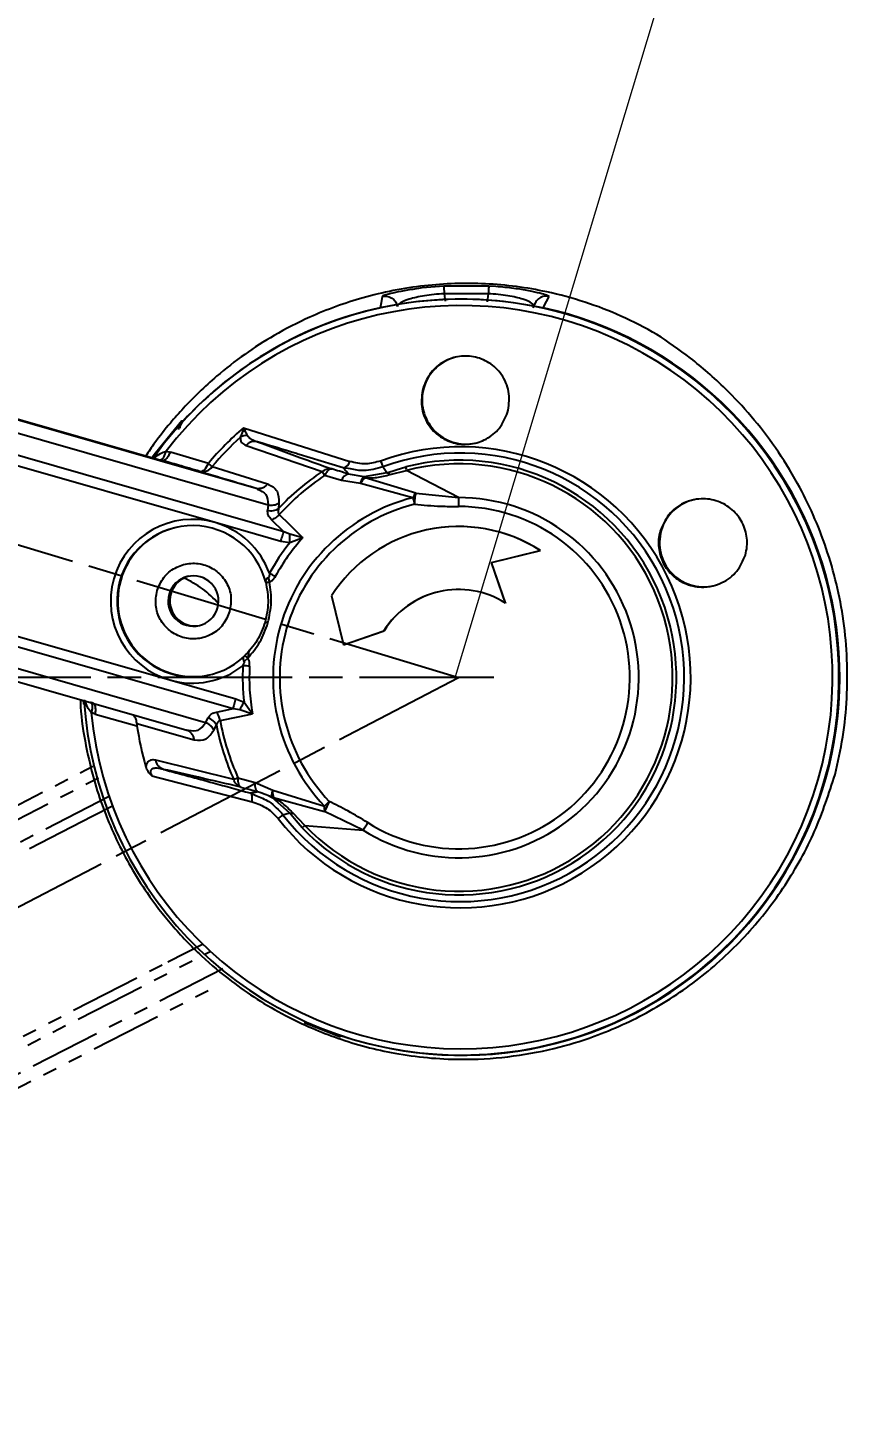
# Model space of a CAD drawing. Header units: millimetres. Extents: x 2063 to 4500, y 825 to 2548.
# Drawn here: x 4189.3 to 4262.6, y 1279 to 1401.7 of the extents above; entities that cross this region are included whole.
import ezdxf

# ---------------------------------------------------------------- set-up
doc = ezdxf.new("R2010")
doc.units = ezdxf.units.MM
doc.linetypes.add('AM_ISO08W050', pattern=[18, 12, -1.5, 3, -1.5])
doc.linetypes.add('PHANTOM', pattern=[12.7, 6.35, -1.27, 1.27, -1.27, 1.27, -1.27])
for name, color, linetype, lineweight in [('AM_5', 3, 'Continuous', 25), ('AM_7', 4, 'AM_ISO08W050', 25), ('标注', 3, 'Continuous', 13)]:
    doc.layers.add(name, color=color, linetype=linetype, lineweight=lineweight)
doc.styles.add('SLDTEXTSTYLE1', font='txt.shx', dxfattribs={"width": 0.7, "bigfont": 'gbcbig.shx'})
doc.dimstyles.new('SLDDIMSTYLE12$0', dxfattribs={"dimtxt": 12, "dimasz": 10, "dimexe": 0, "dimexo": 0.0625, "dimgap": 0.875, "dimtad": 1, "dimdec": 1, "dimlfac": 1.8, "dimrnd": 1e-09, "dimzin": 12, "dimdsep": 46, "dimtxsty": 'SLDTEXTSTYLE1', "dimcen": 0.09, "dimdle": 8.16, "dimclrd": 3, "dimclre": 3, "dimadec": 0, "dimazin": 3, "dimtfac": 1, "dimtdec": 1, "dimtofl": 0, "dimtmove": 0, "dimatfit": 3, "dimfxl": 0, "dimfrac": 2, "dimtolj": 1, "dimlwd": 5, "dimlwe": 5, "dimarcsym": 0})
doc.dimstyles.new('SLDDIMSTYLE12$2', dxfattribs={"dimtxt": 12, "dimasz": 10, "dimexe": 0, "dimexo": 0.0625, "dimgap": 0.875, "dimtad": 1, "dimdec": 1, "dimlfac": 1.8, "dimrnd": 1e-09, "dimzin": 12, "dimdsep": 46, "dimtxsty": 'SLDTEXTSTYLE1', "dimcen": 0.09, "dimdle": 8.16, "dimclrd": 3, "dimclre": 3, "dimadec": 0, "dimazin": 3, "dimtfac": 1, "dimtdec": 1, "dimtofl": 0, "dimtmove": 0, "dimatfit": 3, "dimfxl": 0, "dimfrac": 2, "dimtolj": 1, "dimlwd": 5, "dimlwe": 5, "dimarcsym": 0})

# ---------------------------------------------------------------- blocks, each defined once
blk = doc.blocks.new('*D63')
at = {"layer": 'Defpoints', "color": 0, "transparency": 16777216}
for p in [(3923.55, 1435.28), (3945.75, 1353.48), (4227.81, 1343.64), (4227.81, 1343.64), (3946.2, 1196.87)]:
    blk.add_point(p, dxfattribs=at)
at = {"layer": '标注', "color": 3, "linetype": 'Continuous', "lineweight": 5, "transparency": 16777216}
blk.add_arc((4227.81, 1343.64), 282.23, 165.2686, 205.498, dxfattribs=at)
at = {"layer": '标注', "color": 3, "transparency": 16777216}
for points in [[(3953.26, 1415.86), (3956.46, 1414.96), (3957.57, 1425.03)], [(3974.56, 1222.89), (3971.58, 1221.4), (3977.53, 1213.2)]]:
    blk.add_solid(points, dxfattribs=at)
at = {"layer": '标注', "color": 0, "transparency": 16777216, "insert": (3952.78, 1316.67), "char_height": 10, "attachment_point": 5, "rotation": 275.601, "style": 'SLDTEXTSTYLE1'}
blk.add_mtext('\\A1;60%%D', dxfattribs=at)
blk = doc.blocks.new('*D64')
at = {"layer": 'AM_5', "color": 3, "lineweight": 5, "transparency": 16777216}
blk.add_line((3977.25, 1343.67), (3975.79, 1343.67), dxfattribs=at)
at = {"layer": 'AM_5', "color": 3, "linetype": 'Continuous', "lineweight": 5, "transparency": 16777216}
blk.add_arc((4227.71, 1343.67), 251.91, 165.5129, 177.7254, dxfattribs=at)
at = {"layer": 'AM_5', "color": 3, "transparency": 16777216}
for points in [[(3982.2, 1407.14), (3985.41, 1406.24), (3986.5, 1416.32)], [(3977.66, 1353.64), (3974.33, 1353.7), (3975.79, 1343.67)]]:
    blk.add_solid(points, dxfattribs=at)
at = {"layer": 'Defpoints', "color": 0, "transparency": 16777216}
for p in [(3923.55, 1435.28), (3980.57, 1392.49), (3977.31, 1343.67), (4230.96, 1343.67), (4227.81, 1343.64)]:
    blk.add_point(p, dxfattribs=at)
at = {"layer": 'AM_5', "color": 0, "transparency": 16777216, "insert": (3971.68, 1381.39), "char_height": 12, "attachment_point": 5, "rotation": 81.6192, "style": 'SLDTEXTSTYLE1'}
blk.add_mtext('\\A1;15%%D', dxfattribs=at)
blk = doc.blocks.new('*D48')
at = {"layer": 'AM_5', "color": 3, "linetype": 'Continuous', "lineweight": 5, "transparency": 16777216}
for p, q in [((3990.88, 1416.24), (4008.31, 1474.1)), ((4235.73, 1405.6), (4017.88, 1471.22))]:
    blk.add_line(p, q, dxfattribs=at)
at = {"layer": 'AM_5', "color": 3, "lineweight": 5, "transparency": 16777216}
blk.add_line((4227.55, 1343.76), (4245.31, 1402.72), dxfattribs=at)
at = {"layer": 'AM_5', "color": 3, "transparency": 16777216}
for points in [[(4018.36, 1472.81), (4017.4, 1469.62), (4008.31, 1474.1)], [(4236.21, 1407.2), (4235.25, 1404.01), (4245.31, 1402.72)]]:
    blk.add_solid(points, dxfattribs=at)
at = {"layer": 'Defpoints', "color": 0, "transparency": 16777216}
for p in [(4008.31, 1474.1), (3990.86, 1416.18), (4227.53, 1343.7)]:
    blk.add_point(p, dxfattribs=at)
at = {"layer": 'AM_5', "color": 0, "transparency": 16777216, "insert": (4128.79, 1444.99), "char_height": 12, "attachment_point": 5, "rotation": 343.2384, "style": 'SLDTEXTSTYLE1'}
blk.add_mtext('\\A1;225', dxfattribs=at)

msp = doc.modelspace()

# ---------------------------------------------------------------- linework, layer by layer
at = {"color": 7, "linetype": 'Continuous', "lineweight": 25}
for p, q in [((4226.497, 1378.619), (4224.568, 1378.444)), ((4230.519, 1378.619), (4226.497, 1378.619)), ((4231.141, 1378.577), (4230.519, 1378.619)), ((4221.057, 1377.732), (4220.993, 1377.693)), ((4230.465, 1377.925), (4226.53, 1377.925)), ((4226.53, 1377.925), (4226.616, 1377.267)), ((4230.465, 1377.925), (4230.381, 1377.218)), ((4235.9, 1377.693), (4235.669, 1377.802)), ((4220.96, 1376.687), (4220.944, 1376.684)), ((4224.706, 1369.524), (4224.639, 1369.509)), ((4185.931, 1367.399), (4209.726, 1360.575)), ((4201.224, 1363.028), (4185.961, 1367.405)), ((4185.588, 1366.31), (4210.799, 1359.08)), ((4208.606, 1365.967), (4208.509, 1365.609)), ((4208.606, 1365.967), (4218.089, 1362.951)), ((4208.606, 1365.967), (4208.759, 1365.673)), ((4206.066, 1357.497), (4184.783, 1363.6)), ((4212.194, 1356.678), (4185.035, 1364.466)), ((4201.686, 1363.865), (4202.075, 1363.785)), ((4205.463, 1362.782), (4202.075, 1363.785)), ((4208.839, 1364.379), (4215.626, 1362.044)), ((4217.514, 1362.369), (4213.577, 1363.57)), ((4200.622, 1363.201), (4200.638, 1363.249)), ((4201.116, 1363.085), (4201.311, 1363.047)), ((4201.311, 1363.047), (4201.224, 1363.028)), ((4204.715, 1362.062), (4205.005, 1361.976)), ((4205.804, 1362.488), (4210.755, 1360.938)), ((4218.157, 1362.286), (4217.514, 1362.369)), ((4221.413, 1361.935), (4221.04, 1362.464)), ((4221.413, 1361.935), (4222.249, 1362.197)), ((4221.701, 1361.784), (4223.164, 1362.144)), ((4222.249, 1362.197), (4223.091, 1362.462)), ((4227.8, 1359.722), (4223.164, 1362.144)), ((4217.372, 1361.253), (4215.851, 1361.696)), ((4219.065, 1360.977), (4217.372, 1361.253)), ((4219.385, 1361.567), (4217.997, 1361.82)), ((4223.733, 1359.716), (4219.065, 1360.977)), ((4221.413, 1361.935), (4219.385, 1361.567)), ((4223.993, 1360.125), (4219.475, 1361.495)), ((4209.726, 1360.575), (4209.854, 1360.489)), ((4209.726, 1360.575), (4209.997, 1360.542)), ((4209.98, 1360.545), (4209.962, 1360.489)), ((4223.993, 1360.125), (4227.8, 1359.722)), ((4210.799, 1359.08), (4210.751, 1358.58)), ((4211.774, 1359.239), (4211.738, 1358.751)), ((4211.941, 1355.812), (4206.066, 1357.497)), ((4212.194, 1356.678), (4211.105, 1357.747)), ((4212.757, 1356.448), (4212.194, 1356.678)), ((4213.908, 1356.145), (4212.732, 1355.681)), ((4213.908, 1356.145), (4212.757, 1356.448)), ((4224.985, 1356.839), (4224.974, 1356.837)), ((4245.92, 1356.776), (4245.831, 1356.757)), ((4212.732, 1355.681), (4211.941, 1355.812)), ((4230.759, 1353.913), (4235.109, 1354.997)), ((4230.77, 1353.915), (4235.121, 1355)), ((4235.121, 1355), (4235.109, 1354.997)), ((4230.77, 1353.915), (4230.759, 1353.913)), ((4232, 1350.309), (4230.759, 1353.913)), ((4232.011, 1350.311), (4230.77, 1353.915)), ((4197.568, 1352.329), (4197.635, 1352.344)), ((4210.82, 1352.569), (4210.926, 1352.166)), ((4201.961, 1351.103), (4202.106, 1351.134)), ((4210.584, 1352.212), (4210.618, 1352.133)), ((4216.455, 1350.936), (4217.54, 1346.585)), ((4232.011, 1350.311), (4232, 1350.309)), ((4180.508, 1348.678), (4207.667, 1340.889)), ((4180.752, 1349.542), (4202.036, 1343.438)), ((4217.54, 1346.585), (4221.144, 1347.826)), ((4217.551, 1346.587), (4221.155, 1347.828)), ((4221.155, 1347.828), (4221.144, 1347.826)), ((4205.218, 1339.615), (4180.006, 1346.845)), ((4217.551, 1346.587), (4217.54, 1346.585)), ((4179.73, 1345.77), (4203.538, 1338.943)), ((4208.981, 1345.383), (4208.678, 1345.098)), ((4202.036, 1343.438), (4207.91, 1341.754)), ((4194.279, 1341.672), (4194.306, 1341.264)), ((4207.91, 1341.754), (4208.651, 1341.445)), ((4208.651, 1341.445), (4209.401, 1340.427)), ((4195.369, 1340.397), (4194.997, 1340.538)), ((4195.369, 1340.397), (4199.086, 1339.346)), ((4205.218, 1339.615), (4205.441, 1340.059)), ((4207.667, 1340.889), (4208.266, 1340.785)), ((4208.266, 1340.785), (4209.401, 1340.427)), ((4199.07, 1339.539), (4204.207, 1338.098)), ((4203.524, 1338.947), (4203.69, 1338.95)), ((4203.782, 1338.888), (4203.764, 1338.834)), ((4205.96, 1338.961), (4206.186, 1339.389)), ((4207.739, 1334.536), (4200.779, 1336.269)), ((4200.43, 1334.889), (4209.375, 1332.558)), ((4208.112, 1334.707), (4209.635, 1334.27)), ((4209.635, 1334.27), (4211.216, 1333.6)), ((4260.5, 1334.389), (4260.484, 1334.386)), ((4209.278, 1333.276), (4209.193, 1333.348)), ((4209.193, 1333.348), (4209.717, 1333.106)), ((4212.704, 1331.561), (4211.177, 1332.938)), ((4211.216, 1333.6), (4215.838, 1332.179)), ((4211.291, 1332.949), (4215.842, 1331.698)), ((4196.911, 1332.169), (4195.151, 1331.266)), ((4212.131, 1331.394), (4212.704, 1331.561)), ((4213.317, 1330.846), (4212.704, 1331.561)), ((4214.077, 1330.451), (4213.027, 1331.53)), ((4219.284, 1330.021), (4215.842, 1331.698)), ((4213.848, 1330.227), (4213.317, 1330.846)), ((4214.077, 1330.451), (4219.284, 1330.021)), ((4201.832, 1318.256), (4204.942, 1319.853)), ((4214.035, 1312.856), (4217.267, 1311.574)), ((4217.277, 1311.702), (4217.275, 1311.697)), ((4235.142, 1310.694), (4235.158, 1310.697))]:
    msp.add_line(p, q, dxfattribs=at)
at = {"color": 7, "linetype": 'PHANTOM', "lineweight": 25}
for p, q in [((4173.693, 1324.708), (4195.713, 1336.015)), ((4174.187, 1323.679), (4196.033, 1334.896)), ((4196.607, 1333.027), (4175.046, 1321.956)), ((4195.151, 1331.266), (4175.455, 1321.152)), ((4182.549, 1307.345), (4205.636, 1319.2)), ((4182.136, 1308.142), (4201.832, 1318.256)), ((4206.77, 1317.646), (4183.438, 1305.665)), ((4183.971, 1304.693), (4206.004, 1316.006))]:
    msp.add_line(p, q, dxfattribs=at)
at = {"color": 7, "linetype": 'Continuous', "lineweight": 25, "flags": 128}
for points in [[(4220.993, 1377.693), (4220.888, 1377.127), (4220.805, 1376.682)], [(4234.684, 1377.156), (4234.443, 1376.698), (4234.423, 1376.661)], [(4235.369, 1376.682), (4235.666, 1377.248), (4235.9, 1377.693)], [(4221.062, 1376.709), (4221.028, 1376.709), (4220.805, 1376.682)], [(4203.095, 1366.592), (4200.73, 1363.697), (4200.364, 1363.186)], [(4203.171, 1366.505), (4203.129, 1366.554), (4203.095, 1366.592)], [(4204.715, 1362.062), (4204.806, 1362.053), (4204.904, 1362.076), (4205.006, 1362.13), (4205.108, 1362.214), (4205.207, 1362.324), (4205.301, 1362.458), (4205.388, 1362.612), (4205.464, 1362.781)], [(4213.908, 1356.145), (4212.728, 1357.3), (4211.8, 1358.21)], [(4206.18, 1340.569), (4207.013, 1340.748), (4207.667, 1340.889)], [(4206.524, 1339.811), (4208.136, 1340.156), (4209.401, 1340.427)], [(4217.274, 1311.696), (4217.27, 1311.628), (4217.267, 1311.574)]]:
    msp.add_lwpolyline(points, dxfattribs=at)
at = {"color": 7, "linetype": 'Continuous', "lineweight": 25}
for centre, radius, start, end in [((4228.034, 1343.688), 33.187, 185.44631, 142.55572), ((4228.043, 1343.689), 33.749, 343.99795, 144.37216), ((4228.058, 1343.692), 33.75, 343.99967, 102.14019), ((4228.086, 1343.701), 33.776, 102.44988, 137.53256), ((4228.086, 1343.698), 33.778, 251.33315, 77.54961), ((4228.491, 1368.438), 3.937, 102.14289, 164.00219), ((4228.491, 1368.438), 3.937, 163.99967, 282.14019), ((4228.013, 1343.684), 29.55, 131.05303, 139.73783), ((4228.008, 1343.683), 29.098, 132.57575, 139.73778), ((4208.94, 1364.029), 1.245, 89.51081, 119.80629), ((4209.053, 1363.988), 1.71, 99.92431, 108.57758), ((4227.961, 1343.671), 20.585, 217.80792, 110.19454), ((4227.952, 1343.67), 20.025, 217.80792, 110.19454), ((4204.957, 1363.045), 1.013, 256.13749, 326.65871), ((4178.939, 1331.673), 40.882, 48.9186, 49.54784), ((4227.865, 1343.651), 19.408, 223.76375, 104.2387), ((4227.858, 1343.649), 19.081, 223.76387, 104.23864), ((4217.318, 1363.138), 0.793, 284.25693, 346.38415), ((4227.862, 1343.651), 22.091, 123.62673, 136.87996), ((4227.858, 1343.65), 21.676, 123.6355, 137.80261), ((4243.481, 1379.904), 33.09, 212.6677, 213.38343), ((4218.129, 1361.046), 0.785, 99.68998, 164.75306), ((4220.147, 1360.542), 1.166, 125.1911, 158.08506), ((4227.827, 1343.642), 16.587, 104.28896, 223.71352), ((4227.828, 1343.642), 16.079, 237.90451, 90.09862), ((4225.118, 1359.122), 1.507, 138.28952, 156.79982), ((4316.742, 1382.801), 95.831, 193.93929, 194.29763), ((4227.825, 1343.642), 15.988, 104.28897, 223.71351), ((4227.824, 1343.642), 15.284, 237.90204, 90.10104), ((4249.705, 1355.691), 3.937, 102.14289, 164.00219), ((4204.051, 1350.467), 7.312, 74.0024, 254.00006), ((4204.057, 1350.469), 6.75, 14.63064, 164.00143), ((4204.051, 1350.467), 7.312, 19.98893, 73.99815), ((4204.124, 1350.483), 6.75, 102.1429, 164.00218), ((4227.84, 1343.646), 18.717, 138.10256, 151.14854), ((4227.813, 1343.64), 13.499, 57.28113, 147.28505), ((4227.824, 1343.643), 13.499, 57.2812, 102.14227), ((4249.705, 1355.691), 3.937, 163.99967, 282.14019), ((4227.842, 1343.646), 19.317, 141.46177, 151.14852), ((4204.057, 1350.469), 6.75, 163.9984, 313.36529), ((4204.124, 1350.483), 6.75, 163.99975, 282.14011), ((4204.124, 1350.483), 2.25, 343.99745, 164.00009), ((4204.269, 1350.514), 2.25, 104.03604, 164.00205), ((4199.662, 1344.462), 8.855, 40.83204, 65.81779), ((4140.863, 1225.771), 145.215, 60.91799, 61.15396), ((4204.124, 1350.483), 2.25, 163.99745, 344.00009), ((4204.269, 1350.514), 2.25, 163.99943, 280.24751), ((4227.813, 1343.64), 7.874, 57.88144, 147.88541), ((4227.824, 1343.642), 7.874, 102.14271, 147.88527), ((4204.051, 1350.467), 7.312, 253.99862, 308.0114), ((4227.843, 1343.646), 19.318, 176.85372, 186.53999), ((4227.841, 1343.645), 18.719, 176.85373, 189.89901), ((4228.043, 1343.687), 33.748, 183.43897, 344.001), ((4205.007, 1338.826), 1.307, 25.50508, 70.60837), ((4204.83, 1339.498), 1.723, 10.4509, 38.42547), ((4228.014, 1343.682), 29.252, 188.52543, 195.91771), ((4227.865, 1343.65), 22.093, 191.12072, 204.365), ((4227.86, 1343.649), 21.678, 190.19887, 204.3629), ((4266.945, 1205.136), 142.302, 114.42078, 114.58603), ((4228.059, 1343.69), 33.748, 282.14308, 344.002), ((4217.291, 1331.954), 1.471, 171.18744, 190.00395), ((4341.729, 1201.347), 181.565, 133.70869, 133.89737), ((4268.859, 1306.976), 58.497, 154.02865, 154.99957)]:
    msp.add_arc(centre, radius, start, end, dxfattribs=at)
for points, knots in [([(4245.533, 1374.295), (4244.477, 1374.865), (4242.446, 1375.961), (4239.132, 1377.221), (4235.127, 1378.317), (4230.275, 1378.96), (4224.651, 1378.778), (4220.195, 1377.89), (4216.846, 1376.807), (4214.167, 1375.718), (4211.418, 1374.304), (4208.653, 1372.527), (4206.445, 1370.808), (4204.645, 1369.174), (4203.272, 1367.774), (4201.95, 1366.264), (4200.817, 1364.84), (4200.134, 1363.816), (4199.868, 1363.417)], [0, 0, 0, 0, 0.0716141, 0.1376427, 0.2038002, 0.3043716, 0.402157, 0.5046925, 0.5521038, 0.6009821, 0.6712151, 0.7340966, 0.7994339, 0.8433201, 0.8852981, 0.9222529, 0.9697109, 1, 1, 1, 1]), ([(4224.568, 1378.444), (4224.106, 1378.379), (4223.171, 1378.248), (4222.129, 1378.031), (4221.365, 1377.841), (4221.161, 1377.769), (4221.057, 1377.732)], [0, 0, 0, 0, 0.2467046, 0.4997683, 0.7468748, 1, 1, 1, 1]), ([(4226.497, 1378.619), (4226.497, 1378.608), (4226.497, 1378.584), (4226.503, 1378.433), (4226.514, 1378.212), (4226.525, 1378.019), (4226.53, 1377.925)], [0, 0, 0, 0, 0.244843, 0.5001263, 0.7553423, 1, 1, 1, 1]), ([(4230.519, 1378.619), (4230.517, 1378.607), (4230.513, 1378.583), (4230.5, 1378.433), (4230.484, 1378.214), (4230.472, 1378.021), (4230.466, 1377.925)], [0, 0, 0, 0, 0.2506754, 0.4980464, 0.7510697, 1, 1, 1, 1]), ([(4235.669, 1377.802), (4235.494, 1377.855), (4235.15, 1377.959), (4234.128, 1378.185), (4232.795, 1378.416), (4231.689, 1378.524), (4231.141, 1378.577)], [0, 0, 0, 0, 0.2491031, 0.4901997, 0.7472817, 1, 1, 1, 1]), ([(4220.993, 1377.693), (4221.163, 1377.707), (4221.501, 1377.736), (4221.933, 1377.511), (4222.228, 1377.183), (4222.303, 1376.927), (4222.341, 1376.799)], [0, 0, 0, 0, 0.2799949, 0.5581407, 0.7800037, 1, 1, 1, 1]), ([(4226.53, 1377.925), (4226.227, 1377.908), (4225.62, 1377.874), (4224.764, 1377.757), (4224.007, 1377.606), (4223.173, 1377.375), (4222.462, 1377.071), (4222.382, 1376.89), (4222.341, 1376.799)], [0, 0, 0, 0, 0.1216848, 0.2436394, 0.3665866, 0.4908705, 0.7427966, 1, 1, 1, 1]), ([(4234.552, 1376.799), (4234.524, 1376.89), (4234.469, 1377.07), (4233.789, 1377.374), (4232.974, 1377.605), (4232.227, 1377.756), (4231.376, 1377.874), (4230.769, 1377.908), (4230.466, 1377.925)], [0, 0, 0, 0, 0.25669183, 0.50843056, 0.63281467, 0.75589912, 0.87804396, 1, 1, 1, 1]), ([(4235.9, 1377.693), (4235.826, 1377.704), (4235.677, 1377.728), (4235.45, 1377.707), (4235.232, 1377.643), (4235.032, 1377.538), (4234.859, 1377.394), (4234.742, 1377.262), (4234.698, 1377.174), (4234.688, 1377.153)], [0, 0, 0, 0, 0.1570011, 0.3172009, 0.4773885, 0.6343544, 0.7913438, 0.9515396, 1, 1, 1, 1]), ([(4261.445, 1335.001), (4261.695, 1336.109), (4262.195, 1338.327), (4262.54, 1341.79), (4262.566, 1345.271), (4262.249, 1348.708), (4261.615, 1352.041), (4260.693, 1355.222), (4259.516, 1358.227), (4257.999, 1361.272), (4256.127, 1364.26), (4253.938, 1367.078), (4251.355, 1369.82), (4248.426, 1372.35), (4246.512, 1373.637), (4245.533, 1374.295)], [0, 0, 0, 0, 0.0627951, 0.1255982, 0.1880794, 0.2505771, 0.3126556, 0.3746993, 0.4372762, 0.5009385, 0.5820109, 0.6649965, 0.7507977, 0.8724761, 1, 1, 1, 1]), ([(4232.197, 1367.336), (4232.289, 1367.889), (4232.468, 1368.97), (4231.962, 1370.307), (4231.299, 1371.165), (4230.708, 1371.673), (4230.047, 1372.047), (4229.341, 1372.283), (4228.613, 1372.383), (4227.884, 1372.348), (4227.167, 1372.178), (4226.252, 1371.769), (4225.223, 1370.915), (4224.84, 1369.993), (4224.639, 1369.509)], [0, 0, 0, 0, 0.1454096, 0.2843678, 0.3500183, 0.4113214, 0.4701235, 0.5269841, 0.5816264, 0.6365696, 0.6922624, 0.749136, 0.868448, 1, 1, 1, 1]), ([(4224.639, 1369.509), (4224.55, 1368.952), (4224.371, 1367.835), (4224.976, 1366.275), (4225.921, 1365.276), (4226.84, 1364.776), (4227.534, 1364.553), (4228.242, 1364.462), (4228.944, 1364.498), (4229.634, 1364.658), (4230.543, 1365.051), (4231.591, 1365.895), (4231.987, 1366.836), (4232.197, 1367.336)], [0, 0, 0, 0, 0.1426319, 0.2854821, 0.4161443, 0.4747377, 0.529504, 0.5816768, 0.6338546, 0.6858561, 0.7410149, 0.8625746, 1, 1, 1, 1]), ([(4203.095, 1366.592), (4203.04, 1366.525), (4202.933, 1366.395), (4202.836, 1366.163), (4202.794, 1365.963), (4202.804, 1365.844), (4202.807, 1365.807)], [0, 0, 0, 0, 0.3001412, 0.5845824, 0.8690123, 1, 1, 1, 1]), ([(4203.171, 1366.505), (4203.12, 1366.441), (4203.015, 1366.309), (4202.923, 1366.103), (4202.903, 1365.965), (4202.895, 1365.911)], [0, 0, 0, 0, 0.3723099, 0.7541245, 1, 1, 1, 1]), ([(4208.321, 1365.11), (4208.32, 1365.02), (4208.316, 1364.826), (4208.473, 1364.556), (4208.694, 1364.449), (4208.839, 1364.379)], [0, 0, 0, 0, 0.2320046, 0.4979825, 1, 1, 1, 1]), ([(4208.509, 1365.609), (4208.475, 1365.506), (4208.417, 1365.328), (4208.35, 1365.174), (4208.321, 1365.11)], [0, 0, 0, 0, 0.5830316, 1, 1, 1, 1]), ([(4208.951, 1365.275), (4208.921, 1365.34), (4208.865, 1365.461), (4208.792, 1365.606), (4208.759, 1365.673)], [0, 0, 0, 0, 0.5364801, 1, 1, 1, 1]), ([(4209.842, 1364.716), (4209.756, 1364.731), (4209.581, 1364.762), (4209.307, 1364.707), (4209.048, 1364.583), (4208.908, 1364.446), (4208.839, 1364.379)], [0, 0, 0, 0, 0.2454954, 0.5, 0.7545047, 1, 1, 1, 1]), ([(4208.951, 1365.275), (4208.989, 1365.218), (4209.075, 1365.088), (4209.372, 1364.894), (4209.653, 1364.788), (4209.842, 1364.716)], [0, 0, 0, 0, 0.2031095, 0.4647797, 1, 1, 1, 1]), ([(4209.842, 1364.716), (4211.096, 1364.254), (4213.249, 1363.459), (4215.543, 1362.627), (4216.502, 1362.28)], [0, 0, 0, 0, 0.5820752, 1, 1, 1, 1]), ([(4213.577, 1363.57), (4213.493, 1363.596), (4212.231, 1363.981), (4210.996, 1364.362), (4209.842, 1364.716)], [0, 0, 0, 0, 0.0662016, 1, 1, 1, 1]), ([(4200.638, 1363.249), (4200.813, 1363.401), (4201.12, 1363.668), (4201.515, 1363.806), (4201.686, 1363.865)], [0, 0, 0, 0, 0.5684211, 1, 1, 1, 1]), ([(4201.116, 1363.085), (4201.171, 1363.091), (4201.283, 1363.103), (4201.449, 1363.271), (4201.594, 1363.53), (4201.656, 1363.755), (4201.686, 1363.865)], [0, 0, 0, 0, 0.2432266, 0.5000017, 0.7567759, 1, 1, 1, 1]), ([(4201.311, 1363.047), (4201.373, 1363.043), (4201.5, 1363.034), (4201.716, 1363.186), (4201.922, 1363.442), (4202.025, 1363.673), (4202.075, 1363.785)], [0, 0, 0, 0, 0.2423334, 0.4999392, 0.757578, 1, 1, 1, 1]), ([(4204.715, 1362.062), (4204.073, 1362.247), (4202.937, 1362.576), (4201.805, 1362.904), (4201.311, 1363.047)], [0, 0, 0, 0, 0.5642907, 1, 1, 1, 1]), ([(4216.502, 1362.28), (4216.451, 1362.281), (4216.38, 1362.283), (4216.267, 1362.226), (4216.153, 1362.141), (4216, 1361.97), (4215.901, 1361.788), (4215.851, 1361.697)], [0, 0, 0, 0, 0.2498451, 0.3419699, 0.5003268, 0.7501647, 1, 1, 1, 1]), ([(4217.997, 1361.82), (4217.721, 1361.905), (4217.221, 1362.059), (4216.724, 1362.212), (4216.502, 1362.28)], [0, 0, 0, 0, 0.5530907, 1, 1, 1, 1]), ([(4217.997, 1361.82), (4217.906, 1361.923), (4217.744, 1362.106), (4217.584, 1362.289), (4217.514, 1362.369)], [0, 0, 0, 0, 0.5617548, 1, 1, 1, 1]), ([(4220.855, 1362.991), (4220.415, 1362.874), (4219.467, 1362.623), (4218.57, 1362.837), (4218.089, 1362.951)], [0, 0, 0, 0, 0.4644483, 1, 1, 1, 1]), ([(4221.04, 1362.464), (4220.479, 1362.301), (4219.507, 1362.019), (4218.558, 1362.207), (4218.157, 1362.286)], [0, 0, 0, 0, 0.5775061, 1, 1, 1, 1]), ([(4205.005, 1361.976), (4205.859, 1361.722), (4207.412, 1361.261), (4209.007, 1360.788), (4209.726, 1360.575)], [0, 0, 0, 0, 0.5495061, 1, 1, 1, 1]), ([(4209.997, 1360.542), (4210.092, 1360.555), (4210.282, 1360.579), (4210.548, 1360.72), (4210.687, 1360.866), (4210.755, 1360.938)], [0, 0, 0, 0, 0.3395659, 0.6771788, 1, 1, 1, 1]), ([(4210.755, 1360.938), (4211.093, 1360.772), (4211.718, 1360.466), (4211.757, 1359.626), (4211.774, 1359.239)], [0, 0, 0, 0, 0.5395057, 1, 1, 1, 1]), ([(4219.065, 1360.977), (4219.086, 1361.059), (4219.126, 1361.223), (4219.206, 1361.408), (4219.285, 1361.518), (4219.345, 1361.558), (4219.375, 1361.566), (4219.384, 1361.567), (4219.385, 1361.567)], [0, 0, 0, 0, 0.2498824, 0.4997694, 0.7496604, 0.9255481, 0.9908934, 1, 1, 1, 1]), ([(4219.475, 1361.495), (4219.475, 1361.495), (4219.475, 1361.495), (4219.475, 1361.495), (4219.475, 1361.495), (4219.461, 1361.515), (4219.433, 1361.549), (4219.402, 1361.561), (4219.385, 1361.567)], [0, 0, 0, 0, 0.0000335, 0.000106, 0.0003683, 0.001362, 0.4820163, 1, 1, 1, 1]), ([(4219.475, 1361.495), (4219.604, 1361.491), (4219.958, 1361.479), (4220.711, 1361.524), (4221.313, 1361.682), (4221.701, 1361.784)], [0, 0, 0, 0, 0.1685681, 0.4640042, 1, 1, 1, 1]), ([(4221.413, 1361.934), (4221.456, 1361.932), (4221.541, 1361.928), (4221.648, 1361.832), (4221.701, 1361.784)], [0, 0, 0, 0, 0.5021576, 1, 1, 1, 1]), ([(4209.854, 1360.489), (4210.145, 1360.359), (4210.721, 1360.101), (4210.773, 1359.418), (4210.799, 1359.08)], [0, 0, 0, 0, 0.504897, 1, 1, 1, 1]), ([(4223.879, 1359.135), (4223.891, 1359.22), (4223.915, 1359.395), (4223.93, 1359.662), (4223.977, 1359.93), (4223.988, 1360.057), (4223.993, 1360.125)], [0, 0, 0, 0, 0.2100867, 0.4354712, 0.6954439, 1, 1, 1, 1]), ([(4253.432, 1354.593), (4253.49, 1354.842), (4253.603, 1355.33), (4253.59, 1356.093), (4253.445, 1356.824), (4253.168, 1357.504), (4252.774, 1358.117), (4252.096, 1358.837), (4250.975, 1359.491), (4249.411, 1359.714), (4247.845, 1359.302), (4246.502, 1358.307), (4246.051, 1357.266), (4245.831, 1356.757)], [0, 0, 0, 0, 0.0608535, 0.1193328, 0.1758288, 0.2307749, 0.2847904, 0.339989, 0.4550176, 0.579343, 0.7165648, 0.8612718, 1, 1, 1, 1]), ([(4210.751, 1358.579), (4210.837, 1358.566), (4211.012, 1358.54), (4211.278, 1358.563), (4211.529, 1358.629), (4211.669, 1358.711), (4211.738, 1358.751)], [0, 0, 0, 0, 0.2465031, 0.5000051, 0.7535045, 1, 1, 1, 1]), ([(4211.105, 1357.747), (4210.996, 1357.876), (4210.764, 1358.152), (4210.756, 1358.432), (4210.751, 1358.58)], [0, 0, 0, 0, 0.471381, 1, 1, 1, 1]), ([(4210.799, 1359.08), (4210.883, 1359.067), (4211.053, 1359.039), (4211.313, 1359.059), (4211.564, 1359.121), (4211.704, 1359.2), (4211.774, 1359.239)], [0, 0, 0, 0, 0.2424888, 0.4944094, 0.7492399, 1, 1, 1, 1]), ([(4211.738, 1358.751), (4211.709, 1358.647), (4211.669, 1358.501), (4211.718, 1358.314), (4211.773, 1358.243), (4211.8, 1358.21)], [0, 0, 0, 0, 0.5578773, 0.7889784, 1, 1, 1, 1]), ([(4223.879, 1359.135), (4224.656, 1359.063), (4225.96, 1358.943), (4227.269, 1358.931), (4227.797, 1358.925)], [0, 0, 0, 0, 0.5961974, 1, 1, 1, 1]), ([(4211.8, 1358.21), (4211.747, 1358.157), (4211.64, 1358.051), (4211.462, 1357.92), (4211.281, 1357.812), (4211.163, 1357.768), (4211.105, 1357.746)], [0, 0, 0, 0, 0.2474529, 0.4999677, 0.7524992, 1, 1, 1, 1]), ([(4212.732, 1355.681), (4212.734, 1355.752), (4212.739, 1355.893), (4212.745, 1356.098), (4212.751, 1356.288), (4212.755, 1356.395), (4212.757, 1356.448)], [0, 0, 0, 0, 0.250968, 0.5042543, 0.7553572, 1, 1, 1, 1]), ([(4245.831, 1356.757), (4245.772, 1356.501), (4245.66, 1356.015), (4245.673, 1355.255), (4245.814, 1354.539), (4246.082, 1353.872), (4246.46, 1353.271), (4247.113, 1352.557), (4248.218, 1351.885), (4249.784, 1351.628), (4251.382, 1352.025), (4252.756, 1353.031), (4253.213, 1354.086), (4253.432, 1354.593)], [0, 0, 0, 0, 0.06397863, 0.1218211, 0.17743232, 0.23069626, 0.2827302, 0.33609245, 0.449634, 0.58030579, 0.7241629, 0.86755986, 1, 1, 1, 1]), ([(4210.82, 1352.569), (4210.779, 1352.547), (4210.694, 1352.501), (4210.609, 1352.399), (4210.566, 1352.293), (4210.58, 1352.211), (4210.587, 1352.174)], [0, 0, 0, 0, 0.2175002, 0.4456339, 0.7453176, 1, 1, 1, 1]), ([(4210.923, 1352.967), (4210.919, 1352.883), (4210.915, 1352.763), (4210.878, 1352.637), (4210.847, 1352.587), (4210.829, 1352.575), (4210.82, 1352.569)], [0, 0, 0, 0, 0.5873569, 0.8346977, 0.9249512, 1, 1, 1, 1]), ([(4211.446, 1352.677), (4211.379, 1352.571), (4211.277, 1352.407), (4211.089, 1352.239), (4210.979, 1352.19), (4210.926, 1352.166)], [0, 0, 0, 0, 0.4918514, 0.7535128, 1, 1, 1, 1]), ([(4210.587, 1352.174), (4210.702, 1351.572), (4210.919, 1350.424), (4210.66, 1349.192), (4210.536, 1348.606)], [0, 0, 0, 0, 0.5248896, 1, 1, 1, 1]), ([(4210.926, 1352.166), (4210.882, 1352.156), (4210.791, 1352.133), (4210.681, 1352.124), (4210.608, 1352.129), (4210.594, 1352.16), (4210.587, 1352.174)], [0, 0, 0, 0, 0.2175407, 0.446787, 0.7432095, 1, 1, 1, 1]), ([(4210.784, 1348.533), (4210.917, 1349.15), (4211.185, 1350.389), (4211.012, 1351.573), (4210.926, 1352.166)], [0, 0, 0, 0, 0.4984638, 1, 1, 1, 1]), ([(4210.536, 1348.606), (4210.331, 1348.044), (4209.898, 1346.862), (4209.107, 1346.009), (4208.691, 1345.561)], [0, 0, 0, 0, 0.4752705, 1, 1, 1, 1]), ([(4210.784, 1348.533), (4210.748, 1348.543), (4210.674, 1348.565), (4210.595, 1348.588), (4210.544, 1348.603), (4210.539, 1348.605), (4210.536, 1348.606)], [0, 0, 0, 0, 0.2492627, 0.5044271, 0.7572703, 1, 1, 1, 1]), ([(4208.981, 1345.383), (4209.371, 1345.841), (4210.143, 1346.75), (4210.572, 1347.942), (4210.784, 1348.533)], [0, 0, 0, 0, 0.5045108, 1, 1, 1, 1]), ([(4209.062, 1345.486), (4209.057, 1345.556), (4209.043, 1345.782), (4209.114, 1346), (4209.162, 1346.15)], [0, 0, 0, 0, 0.3105302, 1, 1, 1, 1]), ([(4208.554, 1344.706), (4208.595, 1344.778), (4208.654, 1344.881), (4208.691, 1345.008), (4208.692, 1345.068), (4208.682, 1345.089), (4208.678, 1345.098)], [0, 0, 0, 0, 0.5788982, 0.8325061, 0.9242536, 1, 1, 1, 1]), ([(4208.678, 1345.098), (4208.656, 1345.136), (4208.611, 1345.216), (4208.589, 1345.337), (4208.608, 1345.462), (4208.662, 1345.526), (4208.691, 1345.561)], [0, 0, 0, 0, 0.2051839, 0.4197613, 0.6800214, 1, 1, 1, 1]), ([(4208.981, 1345.383), (4208.948, 1345.417), (4208.879, 1345.489), (4208.797, 1345.551), (4208.729, 1345.581), (4208.705, 1345.568), (4208.691, 1345.561)], [0, 0, 0, 0, 0.2283661, 0.4781223, 0.7150622, 1, 1, 1, 1]), ([(4209.151, 1344.673), (4209.151, 1344.796), (4209.151, 1344.988), (4209.082, 1345.232), (4209.014, 1345.334), (4208.981, 1345.383)], [0, 0, 0, 0, 0.4836103, 0.7508269, 1, 1, 1, 1]), ([(4194.037, 1341.667), (4194.043, 1341.461), (4194.081, 1340.106), (4194.489, 1337.591), (4195.425, 1333.591), (4197.138, 1329.119), (4199.554, 1324.909), (4202.181, 1321.483), (4204.72, 1318.825), (4207.307, 1316.643), (4209.835, 1314.881), (4212.25, 1313.481), (4214.668, 1312.331), (4217.897, 1311.08), (4222.296, 1309.924), (4227.435, 1309.443), (4232.201, 1309.703), (4236.206, 1310.422), (4240.493, 1311.716), (4245.017, 1313.782), (4249.644, 1316.879), (4253.722, 1320.687), (4257.106, 1325.069), (4259.789, 1329.88), (4260.894, 1333.296), (4261.445, 1335.001)], [0, 0, 0, 0, 0.00690461, 0.0451883, 0.08283495, 0.13974833, 0.19650273, 0.2340919, 0.27350438, 0.30976804, 0.3380985, 0.36810574, 0.39538295, 0.42019079, 0.47424837, 0.53427599, 0.57764847, 0.62021225, 0.65871271, 0.71468253, 0.77202122, 0.82888477, 0.88558838, 0.94288579, 1, 1, 1, 1]), ([(4194.997, 1340.538), (4194.879, 1340.687), (4194.618, 1341.016), (4194.501, 1341.407), (4194.437, 1341.62)], [0, 0, 0, 0, 0.4544713, 1, 1, 1, 1]), ([(4194.925, 1341.491), (4194.968, 1341.459), (4195.056, 1341.392), (4195.11, 1341.167), (4195.098, 1340.872), (4195.03, 1340.647), (4194.997, 1340.538)], [0, 0, 0, 0, 0.2407228, 0.4965557, 0.7542523, 1, 1, 1, 1]), ([(4195.369, 1340.397), (4195.386, 1340.519), (4195.421, 1340.768), (4195.382, 1341.093), (4195.278, 1341.333), (4195.165, 1341.391), (4195.11, 1341.419)], [0, 0, 0, 0, 0.2424241, 0.5000639, 0.757669, 1, 1, 1, 1]), ([(4208.651, 1341.445), (4208.615, 1341.385), (4208.544, 1341.264), (4208.442, 1341.088), (4208.346, 1340.924), (4208.293, 1340.831), (4208.266, 1340.785)], [0, 0, 0, 0, 0.2477926, 0.5000002, 0.7522078, 1, 1, 1, 1]), ([(4199.07, 1339.539), (4199.061, 1339.641), (4199.044, 1339.858), (4198.926, 1340.135), (4198.797, 1340.26), (4198.735, 1340.32)], [0, 0, 0, 0, 0.31238, 0.6677205, 1, 1, 1, 1]), ([(4205.441, 1340.059), (4205.533, 1340.192), (4205.692, 1340.42), (4206.036, 1340.525), (4206.18, 1340.569)], [0, 0, 0, 0, 0.5822537, 1, 1, 1, 1]), ([(4199.07, 1339.539), (4199.071, 1339.504), (4199.073, 1339.44), (4199.082, 1339.375), (4199.086, 1339.346)], [0, 0, 0, 0, 0.5485339, 1, 1, 1, 1]), ([(4203.773, 1338.831), (4203.773, 1338.832), (4203.704, 1338.895), (4203.614, 1338.921), (4203.524, 1338.947)], [0, 0, 0, 0, 0.006595, 1, 1, 1, 1]), ([(4203.69, 1338.95), (4204, 1338.902), (4204.617, 1338.807), (4205.018, 1339.346), (4205.218, 1339.615)], [0, 0, 0, 0, 0.5010464, 1, 1, 1, 1]), ([(4204.207, 1338.098), (4204.187, 1338.195), (4204.146, 1338.392), (4203.995, 1338.651), (4203.847, 1338.771), (4203.773, 1338.831)], [0, 0, 0, 0, 0.3235264, 0.6618766, 1, 1, 1, 1]), ([(4204.207, 1338.098), (4204.578, 1338.053), (4205.267, 1337.968), (4205.742, 1338.648), (4205.96, 1338.961)], [0, 0, 0, 0, 0.5390753, 1, 1, 1, 1]), ([(4205.96, 1338.961), (4205.922, 1339.032), (4205.844, 1339.174), (4205.665, 1339.36), (4205.455, 1339.515), (4205.296, 1339.582), (4205.218, 1339.615)], [0, 0, 0, 0, 0.2507607, 0.5055916, 0.7575122, 1, 1, 1, 1]), ([(4206.524, 1339.811), (4206.479, 1339.794), (4206.383, 1339.758), (4206.253, 1339.618), (4206.213, 1339.48), (4206.186, 1339.389)], [0, 0, 0, 0, 0.2413974, 0.5018091, 1, 1, 1, 1]), ([(4200.779, 1336.269), (4200.636, 1336.29), (4200.381, 1336.327), (4200.105, 1336.179), (4199.942, 1335.953), (4199.903, 1335.753), (4199.884, 1335.66)], [0, 0, 0, 0, 0.37521, 0.6669858, 0.8447724, 1, 1, 1, 1]), ([(4200.43, 1334.889), (4200.299, 1335.001), (4200.058, 1335.209), (4199.939, 1335.518), (4199.884, 1335.66)], [0, 0, 0, 0, 0.5416834, 1, 1, 1, 1]), ([(4201.453, 1335.456), (4201.269, 1335.496), (4200.955, 1335.564), (4200.613, 1335.554), (4200.433, 1335.489), (4200.349, 1335.428), (4200.296, 1335.345), (4200.281, 1335.238), (4200.306, 1335.12), (4200.357, 1335.003), (4200.404, 1334.929), (4200.43, 1334.889)], [0, 0, 0, 0, 0.3392548, 0.5783472, 0.6635743, 0.7304267, 0.7889961, 0.8436092, 0.8910481, 0.9412032, 1, 1, 1, 1]), ([(4201.453, 1335.456), (4201.372, 1335.488), (4201.206, 1335.554), (4201.003, 1335.745), (4200.849, 1335.986), (4200.802, 1336.176), (4200.779, 1336.269)], [0, 0, 0, 0, 0.2454954, 0.5, 0.7545046, 1, 1, 1, 1]), ([(4201.453, 1335.456), (4202.93, 1335.055), (4205.484, 1334.362), (4208.094, 1333.649), (4209.193, 1333.348)], [0, 0, 0, 0, 0.5786818, 1, 1, 1, 1]), ([(4208.358, 1333.875), (4207.085, 1334.169), (4204.718, 1334.716), (4202.485, 1335.222), (4201.453, 1335.456)], [0, 0, 0, 0, 0.53796346, 1, 1, 1, 1]), ([(4208.358, 1333.875), (4208.287, 1333.903), (4208.147, 1333.958), (4207.97, 1334.11), (4207.825, 1334.302), (4207.768, 1334.458), (4207.739, 1334.536)], [0, 0, 0, 0, 0.249989, 0.5000113, 0.7500081, 1, 1, 1, 1]), ([(4208.358, 1333.875), (4208.642, 1333.798), (4209.144, 1333.662), (4209.649, 1333.525), (4209.867, 1333.466)], [0, 0, 0, 0, 0.5669451, 1, 1, 1, 1]), ([(4209.635, 1334.27), (4209.63, 1334.172), (4209.618, 1333.971), (4209.66, 1333.723), (4209.743, 1333.539), (4209.826, 1333.49), (4209.867, 1333.466)], [0, 0, 0, 0, 0.2446171, 0.4999989, 0.7553814, 1, 1, 1, 1]), ([(4209.193, 1333.348), (4209.318, 1333.37), (4209.542, 1333.41), (4209.768, 1333.449), (4209.867, 1333.466)], [0, 0, 0, 0, 0.5582261, 1, 1, 1, 1]), ([(4209.375, 1332.558), (4209.383, 1332.655), (4209.4, 1332.854), (4209.368, 1333.093), (4209.325, 1333.239), (4209.284, 1333.271), (4209.278, 1333.276)], [0, 0, 0, 0, 0.3058422, 0.6271066, 0.9505017, 1, 1, 1, 1]), ([(4209.717, 1333.106), (4210.119, 1332.953), (4211.047, 1332.601), (4211.739, 1331.83), (4212.131, 1331.394)], [0, 0, 0, 0, 0.43349735, 1, 1, 1, 1]), ([(4209.867, 1333.466), (4210.123, 1333.388), (4210.564, 1333.255), (4210.996, 1333.032), (4211.177, 1332.938)], [0, 0, 0, 0, 0.5802265, 1, 1, 1, 1]), ([(4211.216, 1333.6), (4211.19, 1333.52), (4211.137, 1333.361), (4211.108, 1333.164), (4211.117, 1333.03), (4211.147, 1332.969), (4211.167, 1332.947), (4211.174, 1332.941), (4211.176, 1332.939), (4211.177, 1332.939)], [0, 0, 0, 0, 0.2498868, 0.4997726, 0.7496574, 0.9252916, 0.9752659, 0.9907836, 1, 1, 1, 1]), ([(4211.177, 1332.938), (4211.193, 1332.935), (4211.217, 1332.929), (4211.255, 1332.936), (4211.276, 1332.943), (4211.287, 1332.947), (4211.291, 1332.949)], [0, 0, 0, 0, 0.4977473, 0.7571245, 0.91733, 1, 1, 1, 1]), ([(4211.216, 1333.6), (4211.208, 1333.464), (4211.192, 1333.193), (4211.258, 1333.03), (4211.291, 1332.949)], [0, 0, 0, 0, 0.50000164, 1, 1, 1, 1]), ([(4213.027, 1331.53), (4212.769, 1331.805), (4212.342, 1332.26), (4211.765, 1332.668), (4211.443, 1332.864), (4211.332, 1332.925), (4211.291, 1332.949)], [0, 0, 0, 0, 0.5043385, 0.834166, 0.9378931, 1, 1, 1, 1]), ([(4209.375, 1332.558), (4209.84, 1332.4), (4210.713, 1332.102), (4211.385, 1331.387), (4211.698, 1331.053)], [0, 0, 0, 0, 0.5331504, 1, 1, 1, 1]), ([(4212.704, 1331.561), (4212.741, 1331.539), (4212.815, 1331.495), (4212.956, 1331.519), (4213.027, 1331.53)], [0, 0, 0, 0, 0.5000001, 1, 1, 1, 1]), ([(4219.703, 1330.694), (4219.115, 1331.051), (4217.996, 1331.731), (4216.825, 1332.316), (4216.269, 1332.593)], [0, 0, 0, 0, 0.5256141, 1, 1, 1, 1]), ([(4217.275, 1311.697), (4217.275, 1311.697), (4217.275, 1311.697), (4217.274, 1311.696), (4217.274, 1311.696)], [0, 0, 0, 0, 0.56, 1, 1, 1, 1])]:
    msp.add_open_spline(points, degree=3, knots=knots, dxfattribs=at)
for points in [[(4215.628, 1362.046), (4215.694, 1362.097), (4215.825, 1362.198), (4216.049, 1362.284), (4216.28, 1362.32), (4216.428, 1362.293), (4216.502, 1362.28)], [(4220.855, 1362.991), (4220.881, 1362.919), (4220.933, 1362.776), (4220.99, 1362.615), (4221.029, 1362.5), (4221.036, 1362.476), (4221.04, 1362.464)], [(4223.091, 1362.462), (4223.095, 1362.44), (4223.103, 1362.397), (4223.144, 1362.228), (4223.164, 1362.144)], [(4227.799, 1359.722), (4227.799, 1359.666), (4227.798, 1359.556), (4227.797, 1359.359), (4227.797, 1359.146), (4227.797, 1358.999), (4227.797, 1358.925)], [(4211.941, 1355.812), (4211.965, 1355.896), (4212.013, 1356.063), (4212.082, 1356.3), (4212.145, 1356.514), (4212.177, 1356.623), (4212.194, 1356.678)], [(4200.88, 1351.413), (4201.05, 1351.824), (4201.391, 1352.645), (4202.451, 1353.51), (4203.73, 1353.924), (4205.078, 1353.812), (4206.281, 1353.193), (4207.146, 1352.164), (4207.587, 1350.868), (4207.441, 1349.991), (4207.368, 1349.553)], [(4207.368, 1349.553), (4207.197, 1349.142), (4206.856, 1348.321), (4205.796, 1347.456), (4204.517, 1347.042), (4203.169, 1347.154), (4201.967, 1347.773), (4201.101, 1348.802), (4200.661, 1350.098), (4200.807, 1350.975), (4200.88, 1351.413)], [(4209.151, 1344.673), (4209.058, 1344.678), (4208.871, 1344.688), (4208.66, 1344.7), (4208.554, 1344.706)], [(4207.91, 1341.754), (4207.886, 1341.67), (4207.838, 1341.503), (4207.772, 1341.266), (4207.712, 1341.053), (4207.682, 1340.944), (4207.667, 1340.889)], [(4208.112, 1334.707), (4208.106, 1334.603), (4208.094, 1334.397), (4208.139, 1334.143), (4208.225, 1333.953), (4208.313, 1333.901), (4208.357, 1333.875)], [(4211.698, 1331.053), (4211.758, 1331.099), (4211.877, 1331.192), (4212.01, 1331.297), (4212.103, 1331.371), (4212.122, 1331.386), (4212.131, 1331.394)], [(4213.848, 1330.227), (4213.863, 1330.242), (4213.892, 1330.271), (4214.016, 1330.391), (4214.077, 1330.451)], [(4219.284, 1330.021), (4219.312, 1330.068), (4219.37, 1330.161), (4219.474, 1330.328), (4219.586, 1330.507), (4219.664, 1330.632), (4219.703, 1330.694)]]:
    msp.add_open_spline(points, degree=3, dxfattribs=at)
at = {"layer": 'AM_7'}
for p, q in [((4227.813, 1343.64), (3923.545, 1435.281)), ((4230.961, 1343.671), (3977.31, 1343.671)), ((4227.813, 1343.64), (3946.2, 1196.865))]:
    msp.add_line(p, q, dxfattribs=at)

# ---------------------------------------------------------------- dimensions: what is measured, and where the dimension line sits
at = {"layer": 'AM_5'}
dim = msp.add_linear_dim(base=(4008.308, 1474.1), p1=(4227.532, 1343.698), p2=(3990.863, 1416.18), angle=163.23837, text='225', dimstyle='SLDDIMSTYLE12$0', override={"dimlfac": 1, "dimpost": ''}, dxfattribs=at)
dim.commit()
dim.dimension.update_dxf_attribs({"geometry": '*D48', "text_midpoint": (4128.791, 1444.992)})
dim = msp.add_angular_dim_2l(base=(3980.57, 1392.491), line1=((4227.813, 1343.64), (3923.545, 1435.281)), line2=((4230.961, 1343.671), (3977.31, 1343.671)), text='15%%D', dimstyle='SLDDIMSTYLE12$2', override={"dimlfac": 1, "dimpost": ''}, dxfattribs=at)
dim.commit()
dim.dimension.update_dxf_attribs({"geometry": '*D64', "text_midpoint": (3971.683, 1381.39)})
at = {"layer": '标注'}
dim = msp.add_angular_dim_2l(base=(3945.753, 1353.481), line1=((4227.813, 1343.64), (3923.545, 1435.281)), line2=((4227.813, 1343.64), (3946.2, 1196.865)), text='60%%D', dimstyle='SLDDIMSTYLE12$2', override={"dimtxt": 10, "dimadec": 3, "dimtdec": 3, "dimtzin": 0}, dxfattribs=at)
dim.commit()
dim.dimension.update_dxf_attribs({"geometry": '*D63', "text_midpoint": (3946.929, 1316.094), "dimtype": 162})

doc.saveas('drawing.dxf')
